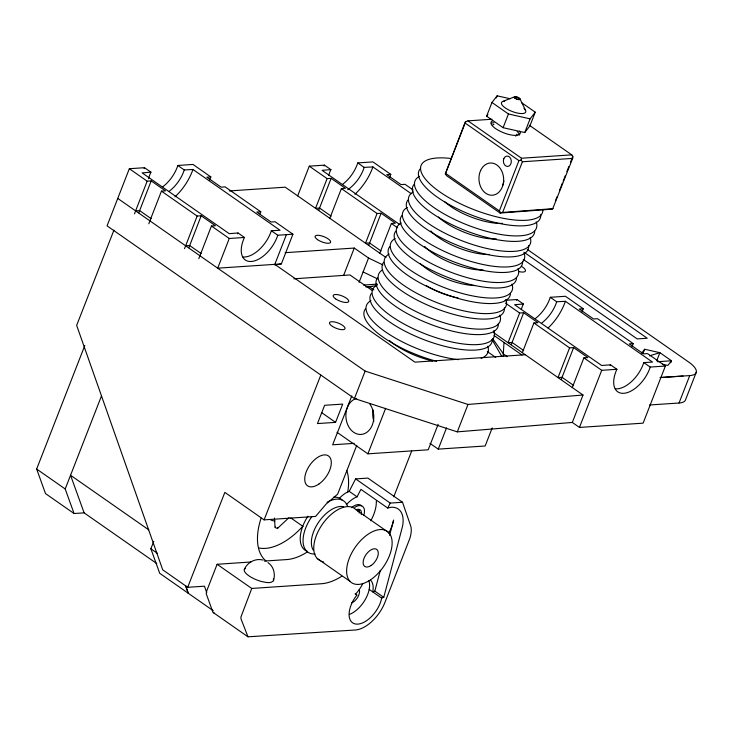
<?xml version="1.0" encoding="UTF-8"?>
<svg xmlns="http://www.w3.org/2000/svg" width="733" height="733" viewBox="0 0 733 733"><rect width="100%" height="100%" fill="white"/><g stroke="black" fill="none" stroke-linecap="round" stroke-linejoin="round"><path stroke-width="1.1" d="M504.002 342.439L503.168 356.128M263.11 560.076C255.533 557.987 247.333 562.293 244.309 569.459A15.631 5.268 21.3 0 0 261.644 581.553C265.328 582.112 270.596 584.128 273.455 580.756C275.571 574.351 273.803 566.398 267.939 562.587M529.299 125.224L571.767 154.865L573.05 156.569L572.656 158.392L552.563 209.125L500.126 213.065L446.589 175.691L445.307 173.987L465.29 121.898L467.966 120.853L491.953 119.25M445.307 173.987L465.794 121.431M572.656 158.392L522.4 161.764L521.117 160.051L521.511 158.227L467.966 120.853M370.678 580.27A22.686 12.452 -55.1 0 1 372.767 591.898L374.829 591.11L380.326 570.338M389.571 535.347L393.621 520.045A31.253 17.161 -55.1 0 1 388.655 533.239M362.881 583.495A26.571 14.587 -55.1 0 1 355.734 593.959L356.852 595.132A22.686 12.452 -55.1 0 0 356.009 624.076A22.686 12.452 -55.1 0 0 381.691 598.119L383.762 597.34L402.545 526.276A31.253 17.152 -55.1 0 0 391.065 507.263L387.702 508.042L360.911 489.36L357.072 496.827L356.357 497.038A23.181 12.727 -55.1 0 0 346.315 504.725M209.592 180.089L210.838 176.91L192.99 164.449L177.798 165.466L177.551 166.318A26.049 14.312 -55.1 0 1 162.909 186.695M242.852 256.953A26.049 14.312 -55.1 0 0 271.063 231.591L271.32 230.748L280.052 230.263L192.953 169.47L184.221 169.955L183.974 170.798A26.049 14.312 -55.1 0 1 169.332 191.176M274.793 264.952L281.353 263.917L292.925 234.212L277.743 235.229L277.486 236.081A26.049 14.312 -55.1 0 1 251.3 261.479A26.049 14.312 -55.1 0 1 244.052 238.317L244.465 237.465L238.033 232.975L229.227 233.671L142.129 172.878L150.943 172.182L150.54 173.043A26.049 14.312 -55.1 0 0 148.57 178.733M389.535 177.542L390.771 174.362L372.923 161.901L357.741 162.918L357.484 163.761A26.049 14.312 -55.1 0 1 342.842 184.139M411.286 193.723L372.895 166.922L364.164 167.399L363.907 168.251A26.049 14.312 -55.1 0 1 347.689 189.765M582.048 311.919L583.285 308.74L565.436 296.279L550.254 297.296L549.997 298.148A26.049 14.312 -55.1 0 1 535.356 318.525M615.299 388.783A26.049 14.312 -55.1 0 0 643.51 363.421L643.766 362.578L652.498 362.093L565.409 301.3L556.677 301.785L556.42 302.628A26.049 14.312 -55.1 0 1 541.788 323.006M150.943 172.182L144.52 167.701L129.329 168.718L107.064 225.837L354.442 398.514L457.3 431.865L572.317 422.446L579.455 427.431L643.107 423.161L665.381 366.042L650.189 367.059L649.942 367.911A26.049 14.312 -55.1 0 1 623.756 393.309A26.049 14.312 -55.1 0 1 616.499 370.147L616.911 369.295L610.488 364.805L601.674 365.501L514.584 304.708L523.399 304.012L522.986 304.873A26.049 14.312 -55.1 0 0 521.273 309.628M188.857 247.708L201.172 215.786L215.447 225.755L211.425 226.021L198.817 258.639M368.791 245.152L381.105 213.23L395.38 223.198L391.367 223.473L379.786 253.169M184.542 248.652L197.15 216.052L201.172 215.786M134.579 213.853A26.049 14.312 -55.1 0 1 135.596 210.875L147.177 181.17L151.2 180.904L165.475 190.873L161.452 191.139L149.88 220.844A26.049 14.312 -55.1 0 0 148.854 223.812M156.743 563.549L84.121 512.853L74.07 513.521L45.51 493.593L36.65 469.038L84.817 345.49M151.2 180.904L139.618 210.609A19.8 10.876 -55.1 0 0 138.849 212.863M74.07 513.521L65.2 488.975L101.484 395.93M244.465 237.465L229.273 238.482L217.692 268.177L281.353 263.917M259.977 213.917L260.801 211.791L225.113 186.878L221.091 187.144L206.816 177.175L210.838 176.91M213.257 610.726L159.73 573.316L150.87 548.77L153.747 541.385M297.69 195.867L309.271 166.162L324.453 165.145L330.885 169.635L330.473 170.487A26.049 14.312 -55.1 0 0 328.76 175.251M286.392 234.652L274.811 264.356L414.915 362.148L525.304 354.754M329.813 218.287L341.395 188.592L345.417 188.317L331.133 178.357L327.12 178.623L315.538 208.328L319.551 208.053L331.16 216.153M331.133 178.357L319.551 208.053A19.8 10.876 -55.1 0 0 318.782 210.316M250.842 562L217.105 564.282L206.715 590.935L206.22 593.684L212.955 612.339L247.974 636.803L355.56 629.986A30.135 16.538 -55.1 0 0 384.724 602.929L409.655 538.92A25.032 13.744 -55.1 0 0 410.81 526.248L402.509 502.252L367.865 478.09L355.606 478.915L349.21 491.348L348.505 491.559A23.181 12.727 -55.1 0 0 339.81 497.817M343.575 275.471L354.268 248.056L368.543 258.016L382.928 264.925M381.105 213.23L377.083 213.505L365.501 243.209L369.524 242.935L381.123 251.034M359.069 282.324L368.543 258.016M341.807 576.239A57.586 31.611 -55.1 0 1 321.475 583.725L251.749 588.452L240.891 617.168L241.02 618.918L247.974 636.803M354.442 398.514L365.135 371.1L117.756 198.414M521.511 102.602L535.255 112.186L529.904 125.893L524.746 132.545L503.104 127.689L486.62 116.18L491.962 102.473L497.121 95.821L510.104 98.735M496.296 97.929L497.121 95.821M337.015 432.287L367.893 453.837L385.631 408.336M503.104 127.689L508.445 113.982L491.962 102.473M524.746 132.545L530.096 118.838L535.255 112.186M553.058 208.658L500.63 212.597L499.347 210.893L518.946 160.628L521.117 160.051M502.801 212.02L522.4 161.764M438.132 424.315L428.2 449.796L367.893 453.837M429.941 443.328L438.242 449.127L446.525 427.889M457.3 431.865L467.993 404.451L583.001 395.023L572.317 422.446M555.403 201.016L557.034 196.829M559.481 190.543L562.339 183.213M563.155 181.124L565.198 175.883M566.829 171.696L568.872 166.464M570.503 162.268L572.546 157.036M522.327 352.674L533.908 322.969L537.93 322.703L523.646 312.734L519.633 313L508.051 342.705L512.074 342.439L523.674 350.53M523.646 312.734L512.074 342.439A19.8 10.876 -55.1 0 0 511.295 344.693M492.191 427.935L485.154 445.985L438.242 449.127M572.299 387.555L583.88 357.851L587.893 357.585L573.618 347.616L569.596 347.882L558.024 377.587L562.037 377.321L573.637 385.411M573.618 347.616L562.037 377.321A19.8 10.876 -55.1 0 0 561.267 379.575M579.455 427.431L601.72 370.312L616.911 369.295M632.011 346.801L633.257 343.621L597.56 318.708L593.547 318.974L579.262 309.005L583.285 308.74M643.079 353.315L644.664 349.256L659.892 352.674L671.492 360.773L670.704 362.798M656.722 360.801L659.892 352.674L649.447 355.853M649.548 404.983L679.042 403.013L689.735 375.589A26.049 8.778 21.3 0 0 688.635 362.01L527.32 249.403M696.24 372.337L685.557 399.751A26.049 8.778 21.3 0 1 679.042 403.013M113.927 230.199L76.653 325.36L162.717 569.816L187.685 587.307L204.434 586.189L206.733 592.594M187.685 587.307L224.857 492.384L264.091 519.871L315.593 516.435L326.066 504.139L337.638 494.152L356.797 445.252M264.091 519.871L320.77 375.177M376.194 286.346L377.028 284.221M335.558 422.364L342.714 404.103L324.627 405.303L317.471 423.573L335.558 422.364L321.549 412.551M351.803 395.884L332.645 444.794L354.222 443.355M393.768 496.772L411.717 450.942M144.108 168.553L144.52 167.701M237.629 233.827L238.033 232.975M324.05 166.006L324.453 165.145M516.563 300.383L516.976 299.531L523.399 304.012M610.076 365.666L610.488 364.805M387.702 508.042L390.249 503.085L402.509 502.252M486.62 116.18L487.903 114.522M641.641 353.159L644.664 349.256M503.938 180.941L502.966 185.046M245.582 568.212L244.309 569.459M277.706 528.191L288.958 517.69M500.126 213.065L500.63 212.597M502.82 101.456L514.584 96.783M376.606 285.623L369.185 286.676L373.848 289.929M330.885 169.635L322.071 170.322L399.797 224.582M657.409 361.736L671.492 360.773L667.864 365.446L662.421 364.228M660.167 377.522L683.028 376.038M521.511 158.227L571.767 154.865M390.771 174.362L386.749 174.628L401.024 184.597L405.047 184.322L413.284 190.076M229.328 190.937L285.238 187.181L386.025 257.53M135.596 210.875L139.618 210.609L151.218 218.7M260.801 211.791L256.788 212.057L271.063 222.026L275.086 221.76L292.925 234.212M185.568 245.757L189.59 245.491L201.19 253.581M285.137 252.683L354.268 248.056M293.851 278.806L349.943 274.948L372.337 290.58M363.513 285.055L377.083 284.147M365.794 286.905L372.456 286.456M505.037 300.328L516.976 299.531M633.257 343.621L629.235 343.887L643.51 353.856L647.532 353.59L665.381 366.042M660.231 377.568L689.735 375.589M264.338 561.084L286.832 559.563A57.586 31.611 -55.1 0 0 307.164 552.068M508.445 113.982L530.096 118.838M214.228 612.99L213.33 612.641M365.135 371.1L467.993 404.451M363.11 271.961L377.495 278.861M465.4 123.254L518.946 160.628M445.811 173.519L499.347 210.893M524.013 252.225L647.239 338.243L637.188 338.912L523.298 259.409M357.741 162.918L364.164 167.399M550.254 297.296L556.677 301.785M643.766 362.578L650.189 367.059M309.271 166.162L327.12 178.623M341.395 188.592L377.083 213.505M391.367 223.473L397.607 227.826M505.349 303.041L519.633 313M533.908 322.969L569.596 347.882M583.88 357.851L601.72 370.312M493.776 332.736L583.001 395.023M494.069 335.512L521.96 354.983M507.227 356.669L503.598 354.131L492.649 338.664M487.335 351.583L495.774 357.484M177.798 165.466L184.221 169.955M271.32 230.748L277.743 235.229M129.329 168.718L147.177 181.17M161.452 191.139L197.15 216.052M211.425 226.021L229.273 238.482M355.606 478.915L390.249 503.085M349.21 491.348L357.072 496.827M388.682 532.57A31.253 17.171 -55.1 0 0 349.274 558.326A31.253 17.171 -55.1 0 0 370.174 580.05A31.253 17.171 -55.1 0 0 388.682 532.57L355.826 509.627A31.253 17.171 -55.1 0 0 322.034 524.801A31.253 17.171 -55.1 0 0 320.99 560.882M290.873 517.974L303.004 526.441M374.829 591.11L383.762 597.34M369.194 589.405L381.691 598.119M317.215 558.464L350.072 581.397M355.074 593.886L356.852 595.132M217.105 564.282L251.749 588.452M148.762 529.858L70.551 475.268L84.121 512.853M36.65 469.038L65.2 488.975M150.87 548.77L157.32 553.268M322.914 561.56L323.684 562.312M491.962 339.361L501.61 356.156M519.981 98.827L525.323 109.959M185.605 585.768L188.289 593.235L185.586 585.777M274.408 518.029L275.077 527.174M358.849 509.627A20.414 11.206 -55.1 0 1 358.052 511.506M273.299 578.951A15.631 5.268 21.3 0 1 273.455 580.756M376.331 501.106A31.253 17.161 -55.1 0 1 370.797 520.778M359.042 509.728A8.86 4.865 -55.1 0 1 359.161 513.118M351.62 507.612A13.02 7.147 -55.1 0 1 361.635 505.816M354.69 507.383A13.02 7.147 -55.1 0 1 363.742 515.436M356.467 509.591A8.86 4.865 -55.1 0 1 361.305 514.612M368.891 580.738A22.686 12.452 -55.1 0 1 349.384 614.465M359.271 589.735A8.86 4.865 -55.1 0 1 351.648 602.911M307.448 551.427A31.253 17.171 -55.1 0 1 307.924 516.197M333.662 497.176A31.253 17.171 -55.1 0 1 342.284 500.181M327 502.297A31.253 17.171 -55.1 0 1 347.579 506.237M315.126 553.992A31.253 17.171 -55.1 0 1 311.919 516.481M313.138 549.952A27.194 14.944 -55.1 0 1 319.075 521.53A27.194 14.944 -55.1 0 1 343.704 506.686M302.729 526.331A57.302 31.482 -55.1 0 1 258.612 547.89M275.058 520.98A26.049 14.312 -55.1 0 1 270.395 519.651M521.383 266.317A9.373 3.161 21.3 0 1 525.378 271.082A9.373 3.161 21.3 0 1 518.643 271.512M565.409 301.3A39.591 21.752 -55.1 0 1 548.092 328.045M372.895 166.922A39.591 21.752 -55.1 0 1 354.891 194.318M192.953 169.47A39.591 21.752 -55.1 0 1 174.949 196.865M369.634 403.736A18.233 13.936 86.2 0 1 367.783 431.59A18.233 13.936 86.2 0 1 347.076 423.014A18.233 13.936 86.2 0 1 356.687 398.367M432.507 360.957A42.459 14.312 21.3 0 1 389.452 340.543M373.876 421.218A18.233 13.936 86.2 0 1 372.996 409.985M346.755 470.384A62.516 34.314 -55 0 1 347.671 492.42M266.07 561.02A62.516 34.314 -55 0 1 261.095 518.13M277.459 527.623A1.429 0.486 21.4 0 1 277.422 528.282A1.429 0.486 21.4 0 1 275.681 527.769A1.429 0.486 21.4 0 1 275.205 526.963M542.906 210.188A65.118 21.953 21.3 0 1 450.593 198.661A65.118 21.953 21.3 0 1 451.565 158.557M540.743 214.65A65.118 21.953 21.3 0 1 473.518 215.795A65.118 21.953 21.3 0 1 420 169.039M502.426 223.345A39.069 13.167 21.3 0 1 444.464 201.456M536.217 221.888A65.118 21.953 21.3 0 1 467.691 225.113A65.118 21.953 21.3 0 1 419.413 176.351M534.705 231.207A65.118 21.953 21.3 0 1 466.142 230.831A65.118 21.953 21.3 0 1 413.943 184.579M496.369 238.885A39.069 13.167 21.3 0 1 438.398 216.986M530.161 237.428A65.118 21.953 21.3 0 1 461.634 240.653A65.118 21.953 21.3 0 1 413.357 191.89M528.621 245.72A65.118 21.953 21.3 0 1 461.396 246.865A65.118 21.953 21.3 0 1 407.887 200.109M489.36 254.47A39.069 13.167 21.3 0 1 430.784 230.932M524.104 252.958A65.118 21.953 21.3 0 1 455.578 256.193A65.118 21.953 21.3 0 1 407.301 207.43M522.565 261.26A65.118 21.953 21.3 0 1 455.34 262.405A65.118 21.953 21.3 0 1 401.831 215.649M483.304 270.01A39.069 13.167 21.3 0 1 424.719 246.462M518.048 268.498A65.118 21.953 21.3 0 1 449.521 271.723A65.118 21.953 21.3 0 1 401.244 222.96M516.536 277.816A65.118 21.953 21.3 0 1 447.964 277.44A65.118 21.953 21.3 0 1 395.774 231.188M475.222 285.568A39.069 13.167 21.3 0 1 420.229 263.596M511.991 284.038A65.118 21.953 21.3 0 1 443.465 287.263A65.118 21.953 21.3 0 1 395.188 238.5M510.48 293.356A65.118 21.953 21.3 0 1 441.907 292.971A65.118 21.953 21.3 0 1 389.709 246.719M457.923 297.772A33.865 11.416 21.3 0 1 455.697 297.341M454.579 297.103A33.865 11.416 21.3 0 1 426.331 285.604M505.935 299.568A65.118 21.953 21.3 0 1 437.399 302.802A65.118 21.953 21.3 0 1 389.131 254.039M504.396 307.869A65.118 21.953 21.3 0 1 437.17 309.014A65.118 21.953 21.3 0 1 383.652 262.258M499.879 315.108A65.118 21.953 21.3 0 1 432.681 318.846A65.118 21.953 21.3 0 1 382.067 270.184M498.339 323.4A65.118 21.953 21.3 0 1 431.114 324.545A65.118 21.953 21.3 0 1 377.596 277.798M493.822 330.647A65.118 21.953 21.3 0 1 425.287 333.872A65.118 21.953 21.3 0 1 377.009 285.11M492.219 340.946A65.118 21.953 21.3 0 1 422.41 339.067A65.118 21.953 21.3 0 1 371.539 293.328M487.757 346.178A65.118 21.953 21.3 0 1 481.132 358.309M458.409 359.646A65.118 21.953 21.3 0 1 386.841 332.8A65.118 21.953 21.3 0 1 370.953 300.649M436.547 361.287A65.118 21.953 21.3 0 1 365.483 308.868M519.651 131.051A15.631 5.268 21.3 0 1 504.13 132.975A15.631 5.268 21.3 0 1 492.649 120.844M524.003 108.402A13.02 4.389 21.3 0 1 520.943 113.56A13.02 4.389 21.3 0 1 504.487 107.348A13.02 4.389 21.3 0 1 504.68 101.099M516.93 134.185A13.02 4.389 21.3 0 1 515.482 136.054M492.787 125.068A13.02 4.389 21.3 0 1 493.914 124.308M491.751 123.135A15.631 5.268 21.3 0 1 493.987 122.704M517.177 131.464A15.631 5.268 21.3 0 1 519.376 134.991M370.962 565.592A10.418 5.727 -55.1 0 0 377.138 549.768A10.418 5.727 -55.1 0 0 363.999 558.354A10.418 5.727 -55.1 0 0 370.962 565.592M332.416 326.405A8.338 2.813 21.3 0 0 345.005 328.76A8.338 2.813 21.3 0 0 334.34 321.934A8.338 2.813 21.3 0 0 332.416 326.405M317.49 239.627A8.338 2.813 21.3 0 0 330.482 242.55A8.338 2.813 21.3 0 0 320.614 235.65A8.338 2.813 21.3 0 0 317.49 239.627M335.586 298.844A8.338 2.813 21.3 0 0 348.569 301.758A8.338 2.813 21.3 0 0 338.683 294.858A8.338 2.813 21.3 0 0 335.586 298.844M318.947 484.009A18.233 10.005 -55 0 0 329.044 456.402A18.233 10.005 -55 0 0 306.073 472.254A18.233 10.005 -55 0 0 318.947 484.009M503.782 158.759A5.213 3.986 86.2 0 0 507.593 166.455A5.213 3.986 86.2 0 0 510.672 158.539A5.213 3.986 86.2 0 0 503.782 158.759M480.646 170.432A16.153 12.351 86.2 0 0 491.192 195.235A16.153 12.351 86.2 0 0 502.059 171.678A16.153 12.351 86.2 0 0 480.646 170.432M515.162 98.323A3.124 1.054 21.3 0 0 520.027 99.422A3.124 1.054 21.3 0 0 516.316 96.829A3.124 1.054 21.3 0 0 515.162 98.323M515.491 98.304A2.602 0.88 21.3 0 0 519.55 99.212A2.602 0.88 21.3 0 0 516.463 97.058A2.602 0.88 21.3 0 0 515.491 98.304"/></g></svg>
